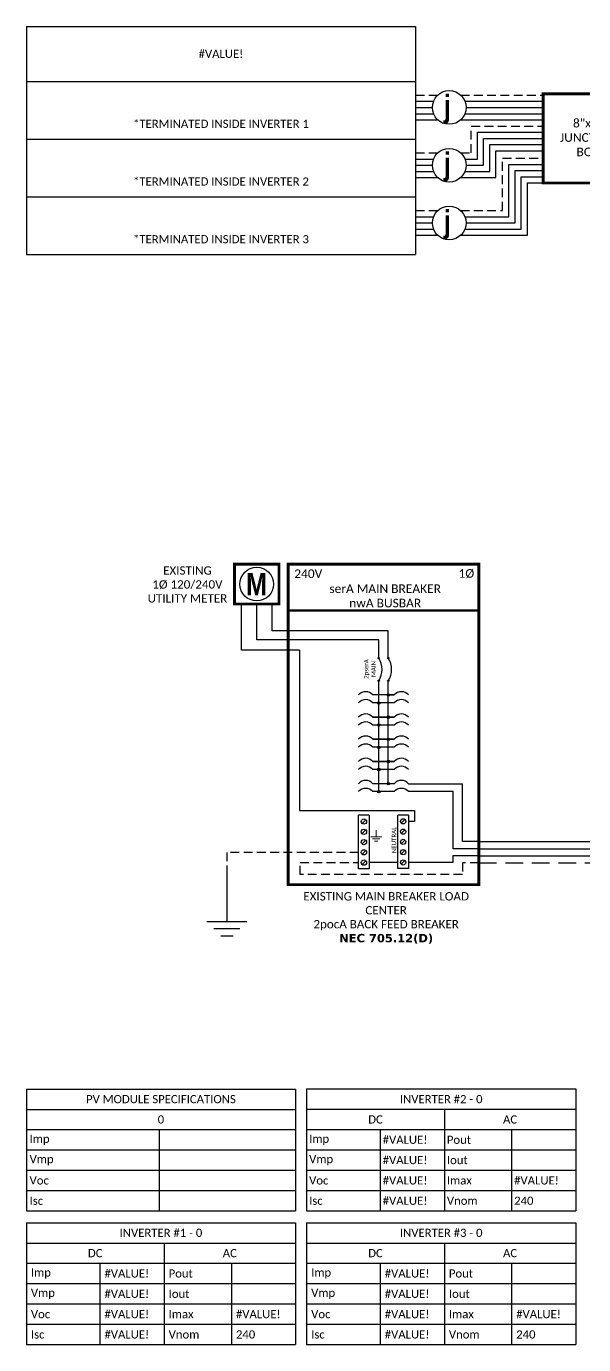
# Model space of a CAD drawing. Header units: feet. Extents: x 9792 to 10423, y 20861 to 21420.
# Drawn here: x 9792 to 10029, y 20861 to 21420 of the extents above; entities that cross this region are included whole.
import ezdxf

# ---------------------------------------------------------------- set-up
doc = ezdxf.new("R2010")
doc.units = ezdxf.units.FT
doc.header["$MEASUREMENT"] = 0
doc.linetypes.add('DASHED', pattern=[0.75, 0.5, -0.25])
doc.linetypes.add('HIDDEN', pattern=[0.375, 0.25, -0.125])
doc.styles.add('ONE LINE TXT', font='techb___.ttf')
doc.styles.get("Standard").update_dxf_attribs({"font": 'calibri.ttf'})

# ---------------------------------------------------------------- blocks, each defined once
blk = doc.blocks.new('*U26')
at = {"color": 7}
blk.add_line((-79.14, 9), (0, 9), dxfattribs=at)
at = {"color": 10}
blk.add_line((-79.14, 6), (0, 6), dxfattribs=at)
at = {"color": 253}
blk.add_line((-79.14, 3), (0, 3), dxfattribs=at)
at = {"color": 92, "linetype": 'DASHED', "ltscale": 15}
blk.add_line((-79.14, 0), (0, 0), dxfattribs=at)
blk = doc.blocks.new('breakerPanel')
at = {"linetype": 'Continuous'}
h = blk.add_hatch(color=1, dxfattribs=at)
h.dxf.hatch_style = 1
edge = h.paths.add_edge_path()
edge.add_arc((-42.47, 86.8), 0.291, 0, 360)
h = blk.add_hatch(color=1, dxfattribs=at)
h.dxf.hatch_style = 1
edge = h.paths.add_edge_path()
edge.add_arc((-38.44, 86.8), 0.291, 0, 360)
h = blk.add_hatch(color=1, dxfattribs=at)
h.dxf.hatch_style = 1
edge = h.paths.add_edge_path()
edge.add_arc((-42.47, 77.16), 0.291, 0, 360)
h = blk.add_hatch(color=1, dxfattribs=at)
h.dxf.hatch_style = 1
edge = h.paths.add_edge_path()
edge.add_arc((-38.44, 77.16), 0.291, 0, 360)
h = blk.add_hatch(color=1, dxfattribs=at)
h.dxf.hatch_style = 1
edge = h.paths.add_edge_path()
edge.add_arc((-42.47, 67.78), 0.528, 0, 360)
h = blk.add_hatch(color=1, dxfattribs=at)
h.dxf.hatch_style = 1
edge = h.paths.add_edge_path()
edge.add_arc((-38.44, 71.16), 0.528, 0, 360)
h = blk.add_hatch(color=1, dxfattribs=at)
h.dxf.hatch_style = 1
edge = h.paths.add_edge_path()
edge.add_arc((-38.44, 61.76), 0.528, 0, 360)
h = blk.add_hatch(color=1, dxfattribs=at)
h.dxf.hatch_style = 1
edge = h.paths.add_edge_path()
edge.add_arc((-42.47, 58.38), 0.528, 0, 360)
h = blk.add_hatch(color=1, dxfattribs=at)
h.dxf.hatch_style = 1
edge = h.paths.add_edge_path()
edge.add_arc((-38.44, 52.36), 0.528, 0, 360)
h = blk.add_hatch(color=1, dxfattribs=at)
h.dxf.hatch_style = 1
edge = h.paths.add_edge_path()
edge.add_arc((-42.47, 48.98), 0.528, 0, 360)
h = blk.add_hatch(color=1, dxfattribs=at)
h.dxf.hatch_style = 1
edge = h.paths.add_edge_path()
edge.add_arc((-42.47, 39.58), 0.528, 0, 360)
h = blk.add_hatch(color=1, dxfattribs=at)
h.dxf.hatch_style = 1
edge = h.paths.add_edge_path()
edge.add_arc((-38.44, 42.95), 0.528, 0, 360)
h = blk.add_hatch(color=1, dxfattribs=at)
h.dxf.hatch_style = 1
edge = h.paths.add_edge_path()
edge.add_arc((-38.44, 33.55), 0.528, 0, 360)
h = blk.add_hatch(color=1, dxfattribs=at)
h.dxf.hatch_style = 1
edge = h.paths.add_edge_path()
edge.add_arc((-42.47, 30.17), 0.528, 0, 360)
at = {"color": 155, "true_color": 0x647190}
blk.add_line((-80.92, 126.59), (0, 126.59), dxfattribs=at)
at = {"color": 253, "linetype": 'Continuous'}
for p, q in [((-100.73, 90.2), (-100.73, 109.7)), ((-76.04, 90.2), (-100.73, 90.2)), ((-76.04, 90.2), (-76.04, 22.16)), ((-76.04, 22.16), (-27.25, 22.16)), ((-27.25, 17.57), (-29.89, 17.57)), ((-27.25, 22.16), (-27.25, 17.57)), ((-11.01, 0.16), (-29.89, 0.16)), ((0, 3), (-11.01, 3)), ((-11.01, 3), (-11.01, 0.16))]:
    blk.add_line(p, q, dxfattribs=at)
at = {"color": 10, "linetype": 'Continuous'}
for p, q in [((-94.24, 94.51), (-94.24, 109.7)), ((-42.47, 94.51), (-94.24, 94.51)), ((-42.47, 87.09), (-42.47, 94.51)), ((-42.47, 30.17), (-42.47, 76.87)), ((-35.88, 67.78), (-45.04, 67.78)), ((-35.88, 58.38), (-45.04, 58.38)), ((-35.88, 48.98), (-45.04, 48.98)), ((-35.88, 39.58), (-45.04, 39.58)), ((-35.88, 30.17), (-45.04, 30.17)), ((-10.98, 30.17), (-29.89, 30.17)), ((-10.98, 6), (-10.98, 30.17)), ((0, 6), (-10.98, 6))]:
    blk.add_line(p, q, dxfattribs=at)
at = {"color": 7, "linetype": 'Continuous'}
for p, q in [((-87.75, 98.34), (-87.75, 109.7)), ((-38.44, 98.34), (-87.75, 98.34)), ((-38.44, 87.09), (-38.44, 98.34)), ((-38.44, 61.76), (-38.44, 76.87)), ((-35.88, 71.16), (-45.04, 71.16)), ((-38.44, 71.16), (-35.88, 71.16)), ((-45.04, 61.76), (-35.88, 61.76)), ((-35.88, 61.76), (-45.04, 61.76)), ((-38.44, 52.36), (-38.44, 61.76)), ((-45.04, 52.36), (-35.88, 52.36)), ((-35.88, 52.36), (-45.04, 52.36)), ((-38.44, 42.95), (-38.44, 52.36)), ((-45.04, 42.95), (-35.88, 42.95)), ((-35.88, 42.95), (-45.04, 42.95)), ((-38.44, 33.55), (-38.44, 42.95)), ((-35.88, 33.55), (-45.04, 33.55)), ((-6.96, 9), (-6.96, 33.55))]:
    blk.add_line(p, q, dxfattribs=at)
at = {"lineweight": 50}
blk.add_line((-80.92, 106.95), (0, 106.95), dxfattribs=at)
at = {"color": 7}
for p, q in [((-29.89, 33.55), (-6.96, 33.55)), ((0, 9), (-6.96, 9))]:
    blk.add_line(p, q, dxfattribs=at)
at = {"color": 1, "linetype": 'Continuous'}
for p, q in [((-51.03, -2.51), (-51.03, 20.23)), ((-46.49, 20.23), (-51.03, 20.23)), ((-46.49, 20.23), (-46.49, -2.51)), ((-34.43, -2.43), (-34.43, 20.16)), ((-29.89, 20.16), (-34.43, 20.16)), ((-29.89, 20.16), (-29.89, -2.43)), ((-46.49, -2.51), (-51.03, -2.51)), ((-29.89, -2.43), (-34.43, -2.43))]:
    blk.add_line(p, q, dxfattribs=at)
at = {"color": 4, "linetype": 'Continuous'}
for p, q in [((-47.97, 18.28), (-49.55, 16.71)), ((-31.37, 18.35), (-32.94, 16.78)), ((-47.97, 13.93), (-49.55, 12.36)), ((-31.37, 14), (-32.94, 12.43)), ((-47.97, 9.58), (-49.55, 8.01)), ((-31.37, 9.65), (-32.94, 8.08)), ((-47.97, 5.23), (-49.55, 3.66)), ((-47.97, 0.88), (-49.55, -0.69)), ((-31.37, 5.3), (-32.94, 3.73)), ((-31.37, 0.95), (-32.94, -0.62))]:
    blk.add_line(p, q, dxfattribs=at)
at = {"color": 92, "linetype": 'HIDDEN', "ltscale": 15}
for p, q in [((-51.03, 4.44), (-106.89, 4.44)), ((-106.89, 4.44), (-106.89, -4.87)), ((-75.84, -4.96), (-75.84, 0.09)), ((-75.84, 0.09), (-51.03, 0.09)), ((0, 0), (-6.96, 0)), ((-6.96, -4.96), (-75.84, -4.96)), ((-6.96, 0), (-6.96, -4.96))]:
    blk.add_line(p, q, dxfattribs=at)
at = {"color": 92, "linetype": 'Continuous', "ltscale": 15}
blk.add_line((-34.43, 0.09), (-46.49, 0.09), dxfattribs=at)
at = {"color": 92, "ltscale": 15}
blk.add_line((-106.89, -4.87), (-106.89, -24.84), dxfattribs=at)
at = {"lineweight": 50, "const_width": 1.19}
for points in [[(-103.67, 109.7), (-103.67, 126.59), (-84.82, 126.59), (-84.82, 109.7)], [(-80.92, -9.3), (-80.92, 126.59), (0, 126.59), (0, -9.3)]]:
    blk.add_lwpolyline(points, close=True, dxfattribs=at)
at = {"color": 92, "linetype": 'Continuous', "lineweight": 5, "ltscale": 0.05, "flags": 128}
for points in [[(-43.54, 13.81), (-43.54, 10.97)], [(-45.88, 10.97), (-41.2, 10.97)], [(-42.01, 10.1), (-45.07, 10.1)], [(-42.82, 9.23), (-44.25, 9.23)]]:
    blk.add_lwpolyline(points, dxfattribs=at)
at = {"color": 92, "linetype": 'Continuous', "ltscale": 4, "flags": 128}
for points in [[(-115.37, -24.84), (-98.41, -24.84)], [(-101.35, -27.98), (-112.43, -27.98)], [(-104.29, -31.12), (-109.49, -31.12)]]:
    blk.add_lwpolyline(points, dxfattribs=at)
at = {"linetype": 'Continuous'}
blk.add_circle((-94.24, 118.15), 7.15, dxfattribs=at)
at = {"color": 1, "linetype": 'Continuous'}
for centre, radius in [((-42.47, 86.8), 0.291), ((-38.44, 86.8), 0.291), ((-42.47, 77.16), 0.291), ((-38.44, 77.16), 0.291), ((-42.47, 67.78), 0.528), ((-38.44, 71.16), 0.528), ((-38.44, 61.76), 0.528), ((-42.47, 58.38), 0.528), ((-38.44, 52.36), 0.528), ((-42.47, 48.98), 0.528), ((-42.47, 39.58), 0.528), ((-38.44, 42.95), 0.528), ((-38.44, 33.55), 0.528), ((-42.47, 30.17), 0.528)]:
    blk.add_circle(centre, radius, dxfattribs=at)
at = {"color": 4, "linetype": 'Continuous'}
for centre in [(-48.76, 17.49), (-32.16, 17.57), (-48.76, 13.14), (-32.16, 13.21), (-48.76, 8.79), (-32.16, 8.86), (-32.16, 4.51), (-48.76, 4.44), (-48.76, 0.09), (-32.16, 0.16)]:
    blk.add_circle(centre, 1.11, dxfattribs=at)
at = {"color": 1, "linetype": 'Continuous'}
for centre, radius, start, end in [((-50.14, 81.98), 9.06, 327.8708, 32.1292), ((-46.11, 81.98), 9.06, 327.8708, 32.1292), ((-48.03, 68.62), 3.93, 40.3392, 139.6608), ((-48.03, 65.24), 3.93, 40.3392, 139.6608), ((-32.88, 68.62), 3.93, 40.3392, 139.6608), ((-32.88, 65.24), 3.93, 40.3392, 139.6608), ((-48.03, 59.21), 3.93, 40.3392, 139.6608), ((-32.88, 59.21), 3.93, 40.3392, 139.6608), ((-48.03, 55.84), 3.93, 40.3392, 139.6608), ((-32.88, 55.84), 3.93, 40.3392, 139.6608), ((-48.03, 49.81), 3.93, 40.3392, 139.6608), ((-48.03, 46.43), 3.93, 40.3392, 139.6608), ((-32.88, 49.81), 3.93, 40.3392, 139.6608), ((-32.88, 46.43), 3.93, 40.3392, 139.6608), ((-48.03, 40.41), 3.93, 40.3392, 139.6608), ((-48.03, 37.03), 3.93, 40.3392, 139.6608), ((-32.88, 40.41), 3.93, 40.3392, 139.6608), ((-32.88, 37.03), 3.93, 40.3392, 139.6608), ((-48.03, 31.01), 3.93, 40.3392, 139.6608), ((-32.88, 31.01), 3.93, 40.3392, 139.6608), ((-48.03, 27.63), 3.93, 40.3392, 139.6608), ((-32.88, 27.63), 3.93, 40.3392, 139.6608)]:
    blk.add_arc(centre, radius, start, end, dxfattribs=at)
at = {"color": 253, "linetype": 'Continuous', "style": 'ONE LINE TXT'}
blk.add_text('M', height=9.38, dxfattribs=at).set_placement((-98.8, 113.43))
at = {"color": 4, "linetype": 'Continuous'}
blk.add_text('NEUTRAL', height=1.874, rotation=90, dxfattribs=at).set_placement((-35.08, 4.08))
at = {"color": 1, "attachment_point": 5}
for s, width, gutter_width, heights, insert, char_height in [('EXISTING\\P1Ø 120/240V UTILITY METER', 37.8067, 7.17, [0], (-123.64, 118), 3.5433), ('240V', 0.1481, 0.75, [0], (-72.39, 122.54), 3.658), ('1Ø', 0.1481, 0.75, [0], (-5.31, 122.54), 3.658), ('serA MAIN BREAKER\\PnwA BUSBAR', 72.4998, 0.75, [0], (-39.75, 113.14), 3.6576), ('EXISTING MAIN BREAKER LOAD CENTER\\P2pocA BACK FEED BREAKER \\P{\\fVerdana|b1|i0|c0|p34;NEC 705.12(D)}', 79.2627, 97.94, [154.49], (-39.35, -23.38), 3.5433)]:
    blk.add_mtext_dynamic_manual_height_columns(s, width=width, gutter_width=gutter_width, heights=heights, dxfattribs=dict(at, insert=insert, char_height=char_height))
at = {"color": 4, "linetype": 'Continuous', "insert": (-46.25, 82.15), "char_height": 1.874, "attachment_point": 5, "rotation": 90}
blk.add_mtext_dynamic_manual_height_columns('2pserA\\PMAIN', width=0.1481, gutter_width=0.75, heights=[0], dxfattribs=at)
blk = doc.blocks.new('*U28')
at = {"color": 7}
blk.add_blockref('breakerPanel', (0, 0), dxfattribs=at)
blk = doc.blocks.new('*T19')
at = {"color": 0, "lineweight": -2, "transparency": 16777216}
for p, q in [((0, 0), (114.19, 0)), ((0, 0), (0, -51.7)), ((114.19, 0), (114.19, -51.7)), ((0, -8.62), (114.19, -8.62)), ((58.43, -8.62), (58.43, -51.7)), ((0, -17.23), (114.19, -17.23)), ((31.22, -17.23), (31.22, -51.7)), ((86.98, -17.23), (86.98, -51.7)), ((0, -25.85), (114.19, -25.85)), ((0, -34.47), (114.19, -34.47)), ((0, -43.08), (114.19, -43.08)), ((0, -51.7), (114.19, -51.7))]:
    blk.add_line(p, q, dxfattribs=at)
at = {"color": 0, "linetype": 'Continuous', "transparency": 16777216, "char_height": 3.4544}
for s, insert, width, attachment_point in [('{\\fCalibri|b0|i0|c0;INVERTER #1 - 0', (57.09, -4.31), 110.3293, 5), ('{\\fCalibri|b0|i0|c0;DC', (29.22, -12.93), 54.5755, 5), ('{\\fCalibri|b0|i0|c0;AC', (86.31, -12.93), 51.8976, 5), ('{\\fCalibri|b0|i0|c0;Imp', (1.93, -21.54), 27.3681, 4), ('{\\fCalibri|b0|i0|c0;#VALUE!', (33.15, -21.54), 23.3513, 4), ('{\\fCalibri|b0|i0|c0;Pout', (60.36, -21.54), 24.6902, 4), ('{\\fCalibri|b0|i0|c0;', (88.91, -21.54), 23.3513, 4), ('{\\fCalibri|b0|i0|c0;Vmp', (1.93, -30.16), 27.3681, 4), ('{\\fCalibri|b0|i0|c0;#VALUE!', (33.15, -30.16), 23.3513, 4), ('{\\fCalibri|b0|i0|c0;Iout', (60.36, -30.16), 24.6902, 4), ('{\\fCalibri|b0|i0|c0;', (88.91, -30.16), 23.3513, 4), ('{\\fCalibri|b0|i0|c0;Voc', (1.93, -38.78), 27.3681, 4), ('{\\fCalibri|b0|i0|c0;#VALUE!', (33.15, -38.78), 23.3513, 4), ('{\\fCalibri|b0|i0|c0;Imax', (60.36, -38.78), 24.6902, 4), ('{\\fCalibri|b0|i0|c0;#VALUE!', (88.91, -38.78), 23.3513, 4), ('{\\fCalibri|b0|i0|c0;Isc', (1.93, -47.39), 27.3681, 4), ('{\\fCalibri|b0|i0|c0;#VALUE!', (33.15, -47.39), 23.3513, 4), ('{\\fCalibri|b0|i0|c0;Vnom', (60.36, -47.39), 24.6902, 4), ('{\\fCalibri|b0|i0|c0;240', (88.91, -47.39), 23.3513, 4)]:
    blk.add_mtext(s, dxfattribs=dict(at, insert=insert, width=width, attachment_point=attachment_point))
blk = doc.blocks.new('*T20')
at = {"color": 0, "lineweight": -2, "transparency": 16777216}
for p, q in [((0, 0), (114.19, 0)), ((0, 0), (0, -51.7)), ((114.19, 0), (114.19, -51.7)), ((0, -8.62), (114.19, -8.62)), ((58.43, -8.62), (58.43, -51.7)), ((0, -17.23), (114.19, -17.23)), ((31.22, -17.23), (31.22, -51.7)), ((86.98, -17.23), (86.98, -51.7)), ((0, -25.85), (114.19, -25.85)), ((0, -34.47), (114.19, -34.47)), ((0, -43.08), (114.19, -43.08)), ((0, -51.7), (114.19, -51.7))]:
    blk.add_line(p, q, dxfattribs=at)
at = {"color": 0, "linetype": 'Continuous', "transparency": 16777216, "char_height": 3.4544}
for s, insert, width, attachment_point in [('{\\fCalibri|b0|i0|c0;INVERTER #2 - 0', (57.09, -4.31), 112.0547, 5), ('{\\fCalibri|b0|i0|c0;DC', (29.22, -12.93), 56.3009, 5), ('{\\fCalibri|b0|i0|c0;AC', (86.31, -12.93), 53.623, 5), ('{\\fCalibri|b0|i0|c0;Imp', (1.07, -21.54), 29.0935, 4), ('{\\fCalibri|b0|i0|c0;#VALUE!', (32.29, -21.54), 25.0767, 4), ('{\\fCalibri|b0|i0|c0;Pout', (59.5, -21.54), 26.4156, 4), ('{\\fCalibri|b0|i0|c0;', (88.04, -21.54), 25.0767, 4), ('{\\fCalibri|b0|i0|c0;Vmp', (1.07, -30.16), 29.0935, 4), ('{\\fCalibri|b0|i0|c0;#VALUE!', (32.29, -30.16), 25.0767, 4), ('{\\fCalibri|b0|i0|c0;Iout', (59.5, -30.16), 26.4156, 4), ('{\\fCalibri|b0|i0|c0;', (88.04, -30.16), 25.0767, 4), ('{\\fCalibri|b0|i0|c0;Voc', (1.07, -38.78), 29.0935, 4), ('{\\fCalibri|b0|i0|c0;#VALUE!', (32.29, -38.78), 25.0767, 4), ('{\\fCalibri|b0|i0|c0;Imax', (59.5, -38.78), 26.4156, 4), ('{\\fCalibri|b0|i0|c0;#VALUE!', (88.04, -38.78), 25.0767, 4), ('{\\fCalibri|b0|i0|c0;Isc', (1.07, -47.39), 29.0935, 4), ('{\\fCalibri|b0|i0|c0;#VALUE!', (32.29, -47.39), 25.0767, 4), ('{\\fCalibri|b0|i0|c0;Vnom', (59.5, -47.39), 26.4156, 4), ('{\\fCalibri|b0|i0|c0;240', (88.04, -47.39), 25.0767, 4)]:
    blk.add_mtext(s, dxfattribs=dict(at, insert=insert, width=width, attachment_point=attachment_point))
blk = doc.blocks.new('*T21')
at = {"color": 0, "lineweight": -2, "transparency": 16777216}
for p, q in [((0, 0), (114.19, 0)), ((0, 0), (0, -51.7)), ((114.19, 0), (114.19, -51.7)), ((0, -8.62), (114.19, -8.62)), ((58.43, -8.62), (58.43, -51.7)), ((0, -17.23), (114.19, -17.23)), ((31.22, -17.23), (31.22, -51.7)), ((86.98, -17.23), (86.98, -51.7)), ((0, -25.85), (114.19, -25.85)), ((0, -34.47), (114.19, -34.47)), ((0, -43.08), (114.19, -43.08)), ((0, -51.7), (114.19, -51.7))]:
    blk.add_line(p, q, dxfattribs=at)
at = {"color": 0, "linetype": 'Continuous', "transparency": 16777216, "char_height": 3.4544}
for s, insert, width, attachment_point in [('{\\fCalibri|b0|i0|c0;INVERTER #3 - 0', (57.09, -4.31), 110.3293, 5), ('{\\fCalibri|b0|i0|c0;DC', (29.22, -12.93), 54.5755, 5), ('{\\fCalibri|b0|i0|c0;AC', (86.31, -12.93), 51.8976, 5), ('{\\fCalibri|b0|i0|c0;Imp', (1.93, -21.54), 27.3681, 4), ('{\\fCalibri|b0|i0|c0;#VALUE!', (33.15, -21.54), 23.3513, 4), ('{\\fCalibri|b0|i0|c0;Pout', (60.36, -21.54), 24.6902, 4), ('{\\fCalibri|b0|i0|c0;', (88.91, -21.54), 23.3513, 4), ('{\\fCalibri|b0|i0|c0;Vmp', (1.93, -30.16), 27.3681, 4), ('{\\fCalibri|b0|i0|c0;#VALUE!', (33.15, -30.16), 23.3513, 4), ('{\\fCalibri|b0|i0|c0;Iout', (60.36, -30.16), 24.6902, 4), ('{\\fCalibri|b0|i0|c0;', (88.91, -30.16), 23.3513, 4), ('{\\fCalibri|b0|i0|c0;Voc', (1.93, -38.78), 27.3681, 4), ('{\\fCalibri|b0|i0|c0;#VALUE!', (33.15, -38.78), 23.3513, 4), ('{\\fCalibri|b0|i0|c0;Imax', (60.36, -38.78), 24.6902, 4), ('{\\fCalibri|b0|i0|c0;#VALUE!', (88.91, -38.78), 23.3513, 4), ('{\\fCalibri|b0|i0|c0;Isc', (1.93, -47.39), 27.3681, 4), ('{\\fCalibri|b0|i0|c0;#VALUE!', (33.15, -47.39), 23.3513, 4), ('{\\fCalibri|b0|i0|c0;Vnom', (60.36, -47.39), 24.6902, 4), ('{\\fCalibri|b0|i0|c0;240', (88.91, -47.39), 23.3513, 4)]:
    blk.add_mtext(s, dxfattribs=dict(at, insert=insert, width=width, attachment_point=attachment_point))
blk = doc.blocks.new('*T22')
at = {"color": 0, "lineweight": -2, "transparency": 16777216}
for p, q in [((0, 0), (114.19, 0)), ((0, 0), (0, -51.69)), ((114.19, 0), (114.19, -51.69)), ((0, -8.62), (114.19, -8.62)), ((0, -17.23), (114.19, -17.23)), ((56.41, -17.23), (56.41, -51.69)), ((0, -25.85), (114.19, -25.85)), ((0, -34.46), (114.19, -34.46)), ((0, -43.08), (114.19, -43.08)), ((0, -51.69), (114.19, -51.69))]:
    blk.add_line(p, q, dxfattribs=at)
at = {"color": 0, "linetype": 'Continuous', "transparency": 16777216, "char_height": 3.4544}
for s, insert, width, attachment_point in [('{\\fCalibri|b0|i0|c0;PV MODULE SPECIFICATIONS', (57.09, -4.31), 111.433, 5), ('{\\fCalibri|b0|i0|c0;0', (57.09, -12.92), 111.433, 5), ('{\\fCalibri|b0|i0|c0;Imp', (1.38, -21.54), 53.6551, 4), ('{\\fCalibri|b0|i0|c0;', (57.78, -21.54), 55.0254, 4), ('{\\fCalibri|b0|i0|c0;Vmp', (1.38, -30.15), 53.6551, 4), ('{\\fCalibri|b0|i0|c0;', (57.78, -30.15), 55.0254, 4), ('{\\fCalibri|b0|i0|c0;Voc', (1.38, -38.77), 53.6551, 4), ('{\\fCalibri|b0|i0|c0;', (57.78, -38.77), 55.0254, 4), ('{\\fCalibri|b0|i0|c0;Isc', (1.38, -47.39), 53.6551, 4), ('{\\fCalibri|b0|i0|c0;', (57.78, -47.39), 55.0254, 4)]:
    blk.add_mtext(s, dxfattribs=dict(at, insert=insert, width=width, attachment_point=attachment_point))
blk = doc.blocks.new('*T23')
at = {"color": 0, "lineweight": -2, "transparency": 16777216}
for p, q in [((0, 0), (165.11, 0)), ((0, 0), (0, -96.74)), ((165.11, 0), (165.11, -96.74)), ((0, -23.32), (165.11, -23.32)), ((0, -47.8), (165.11, -47.8)), ((0, -72.27), (165.11, -72.27)), ((0, -96.74), (165.11, -96.74))]:
    blk.add_line(p, q, dxfattribs=at)
at = {"color": 0, "linetype": 'Continuous', "transparency": 16777216, "char_height": 3.4544, "width": 156.9097, "attachment_point": 5}
for s, insert in [('{\\fCalibri|b0|i0|c0;#VALUE!', (82.56, -11.66)), ('{\\fCalibri|b0|i0|c0;^J^J*TERMINATED INSIDE INVERTER 1', (82.56, -35.56)), ('{\\fCalibri|b0|i0|c0;^J^J*TERMINATED INSIDE INVERTER 2', (82.56, -60.03)), ('{\\fCalibri|b0|i0|c0;^J^J*TERMINATED INSIDE INVERTER 3', (82.56, -84.5))]:
    blk.add_mtext(s, dxfattribs=dict(at, insert=insert))
blk = doc.blocks.new('8x8box')
at = {"lineweight": 50, "const_width": 1.19}
blk.add_lwpolyline([(37.78, 0), (0, 0), (0, 37.78), (37.78, 37.78)], close=True, dxfattribs=at)
at = {"color": 1, "insert": (19.03, 19.26), "char_height": 3.6576, "attachment_point": 5}
blk.add_mtext_dynamic_manual_height_columns('8"x8"  JUNCTION BOX ', width=0.4767, gutter_width=7.17, heights=[0], dxfattribs=at)

msp = doc.modelspace()

# ---------------------------------------------------------------- linework, layer by layer
at = {"color": 92, "linetype": 'HIDDEN', "ltscale": 15}
for p, q in [((9957.41, 21390.93), (9966.82, 21390.93)), ((9976.52, 21390.93), (10011.56, 21390.93)), ((9981.03, 21366.45), (9981.03, 21377.82)), ((9981.03, 21377.82), (10011.56, 21377.82)), ((9957.41, 21366.45), (9966.82, 21366.45)), ((9976.52, 21366.45), (9981.03, 21366.45)), ((9994.35, 21341.98), (9994.35, 21364.2)), ((9994.35, 21364.2), (10011.56, 21364.2)), ((9957.41, 21341.98), (9966.82, 21341.98)), ((9976.52, 21341.98), (9994.35, 21341.98))]:
    msp.add_line(p, q, dxfattribs=at)
at = {"color": 10, "linetype": 'Continuous'}
for p, q in [((9957.41, 21388.3), (9965.22, 21388.3)), ((9978.31, 21388.3), (10011.56, 21388.3)), ((9957.41, 21383.06), (9965.22, 21383.06)), ((9978.31, 21383.06), (10011.56, 21383.06)), ((9983.66, 21363.83), (9983.66, 21375.19)), ((9983.66, 21375.19), (10011.56, 21375.19)), ((9988.9, 21358.59), (9988.9, 21369.95)), ((9988.9, 21369.95), (10011.56, 21369.95)), ((9957.41, 21363.83), (9965.22, 21363.83)), ((9978.31, 21363.83), (9983.66, 21363.83)), ((9996.97, 21339.36), (9996.97, 21361.58)), ((9996.97, 21361.58), (10011.56, 21361.58)), ((9957.41, 21358.59), (9965.22, 21358.59)), ((9978.31, 21358.59), (9988.9, 21358.59)), ((10002.21, 21334.12), (10002.21, 21356.33)), ((10002.21, 21356.33), (10011.56, 21356.33)), ((9957.41, 21339.36), (9965.22, 21339.36)), ((9978.31, 21339.36), (9996.97, 21339.36)), ((9957.41, 21334.12), (9965.22, 21334.12)), ((9978.31, 21334.12), (10002.21, 21334.12))]:
    msp.add_line(p, q, dxfattribs=at)
at = {"color": 7, "linetype": 'Continuous'}
for p, q in [((9957.41, 21385.68), (9964.53, 21385.68)), ((9978.81, 21385.68), (10011.56, 21385.68)), ((9957.41, 21380.44), (9966.82, 21380.44)), ((9976.52, 21380.44), (10011.56, 21380.44)), ((9986.28, 21361.21), (9986.28, 21372.57)), ((9986.28, 21372.57), (10011.56, 21372.57)), ((9991.52, 21355.97), (9991.52, 21367.33)), ((9991.52, 21367.33), (10011.56, 21367.33)), ((9957.41, 21361.21), (9964.53, 21361.21)), ((9978.81, 21361.21), (9986.28, 21361.21)), ((9957.41, 21355.97), (9966.82, 21355.97)), ((9976.52, 21355.97), (9991.52, 21355.97)), ((9999.59, 21336.74), (9999.59, 21358.95)), ((9999.59, 21358.95), (10011.56, 21358.95)), ((10004.83, 21331.5), (10004.83, 21353.71)), ((10004.83, 21353.71), (10011.56, 21353.71)), ((9957.41, 21336.74), (9964.53, 21336.74)), ((9978.81, 21336.74), (9999.59, 21336.74)), ((9957.41, 21331.5), (9966.82, 21331.5)), ((9976.52, 21331.5), (10004.83, 21331.5))]:
    msp.add_line(p, q, dxfattribs=at)
for centre in [(9971.67, 21385.68), (9971.67, 21361.21), (9971.67, 21336.74)]:
    msp.add_circle(centre, 7.14, dxfattribs=at)

# ---------------------------------------------------------------- block references
for name, p in [('*T23', (9792.3, 21420.07)), ('*T22', (9792.3, 20969.58)), ('*T20', (9911.19, 20969.59)), ('*T19', (9792.3, 20912.91)), ('*T21', (9911.19, 20912.91))]:
    msp.add_blockref(name, p)
at = {"color": 7}
for name, p in [('8x8box', (10011.56, 21353.68)), ('*U28', (9984.27, 21065.47)), ('*U26', (10063.41, 21065.47))]:
    msp.add_blockref(name, p, dxfattribs=at)

# ---------------------------------------------------------------- texts
at = {"color": 1, "linetype": 'Continuous', "char_height": 9.3833, "attachment_point": 1, "style": 'ONE LINE TXT'}
for insert in [(9969.37, 21391.07), (9969.37, 21366.6), (9969.37, 21342.13)]:
    msp.add_mtext_dynamic_manual_height_columns('{\\W1;\\C256;j}', width=0.1385, gutter_width=2.13, heights=[0], dxfattribs=dict(at, insert=insert))

doc.saveas('drawing.dxf')
